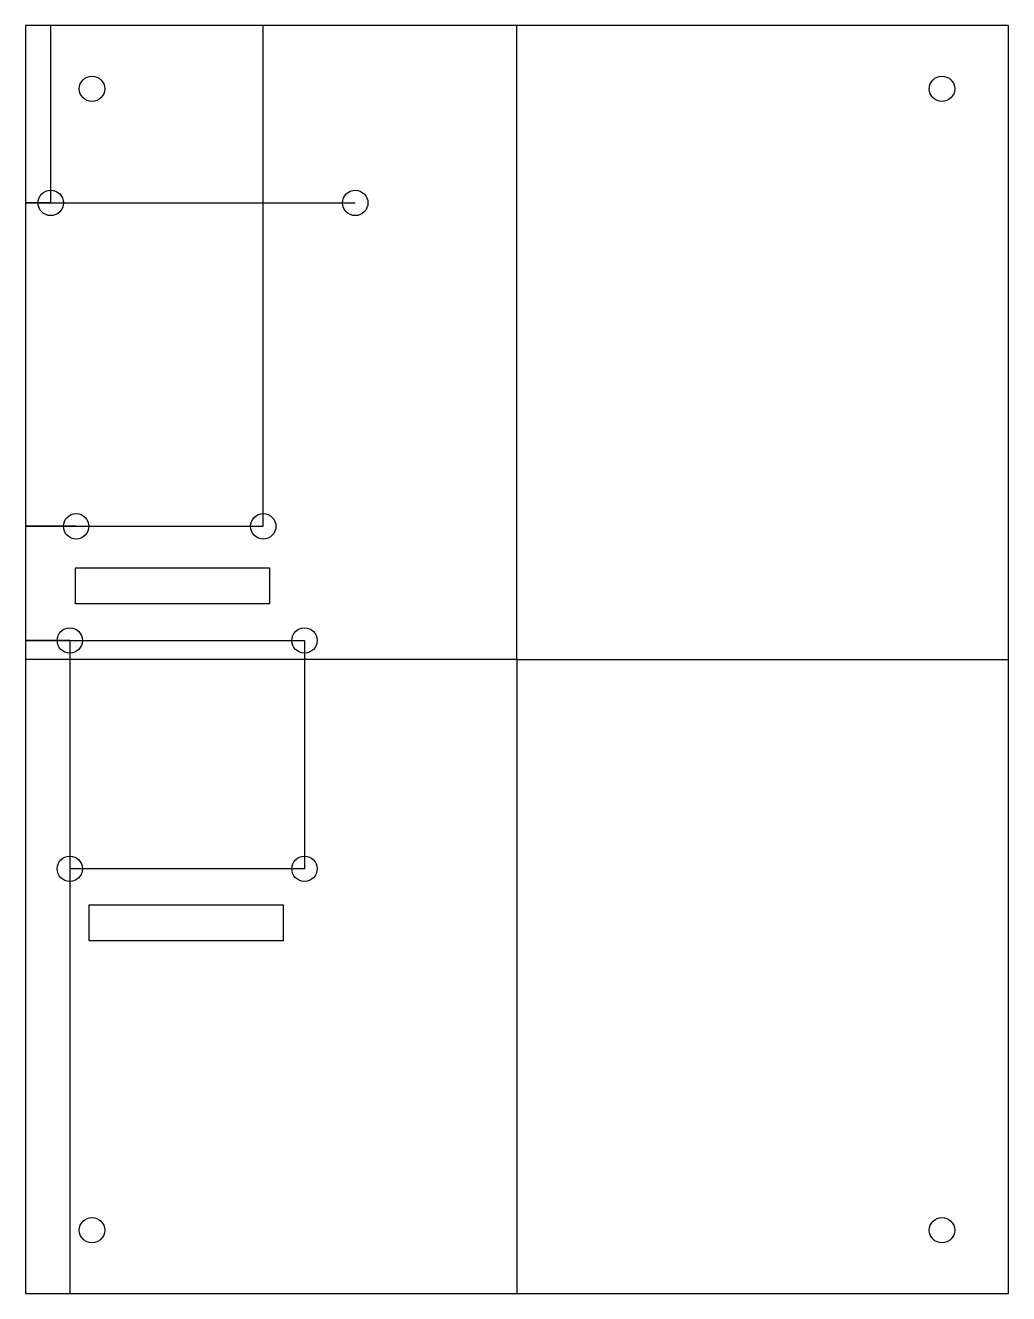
# Model space of a CAD drawing. Header units: millimetres. Extents: x 100 to 255, y 100 to 300.
import ezdxf

# ---------------------------------------------------------------- set-up
doc = ezdxf.new("R2010")
doc.units = ezdxf.units.MM

msp = doc.modelspace()

# ---------------------------------------------------------------- linework, layer by layer
for p, q in [((100, 300), (100, 100)), ((255, 300), (100, 300)), ((104, 272), (104, 300)), ((137.5, 221), (137.5, 300)), ((177.5, 200), (177.5, 300)), ((255, 100), (255, 300)), ((104, 272), (100, 272)), ((100, 272), (152, 272)), ((108, 221), (100, 221)), ((100, 221), (137.5, 221)), ((107, 203), (100, 203)), ((100, 203), (144, 203)), ((107, 203), (107, 100)), ((144, 203), (144, 167)), ((177.5, 200), (100, 200)), ((177.5, 200), (255, 200)), ((177.5, 200), (177.5, 100)), ((144, 167), (107, 167)), ((100, 100), (255, 100))]:
    msp.add_line(p, q)
for points in [[(107.9, 214.45), (138.51, 214.45), (138.51, 208.77), (107.9, 208.77)], [(110.03, 161.32), (140.65, 161.32), (140.65, 155.64), (110.03, 155.64)]]:
    msp.add_lwpolyline(points, close=True)
for centre in [(110.5, 290), (244.5, 290), (104, 272), (152, 272), (108, 221), (137.5, 221), (107, 203), (144, 203), (107, 167), (144, 167), (110.5, 110), (244.5, 110)]:
    msp.add_circle(centre, 2)

doc.saveas('drawing.dxf')
